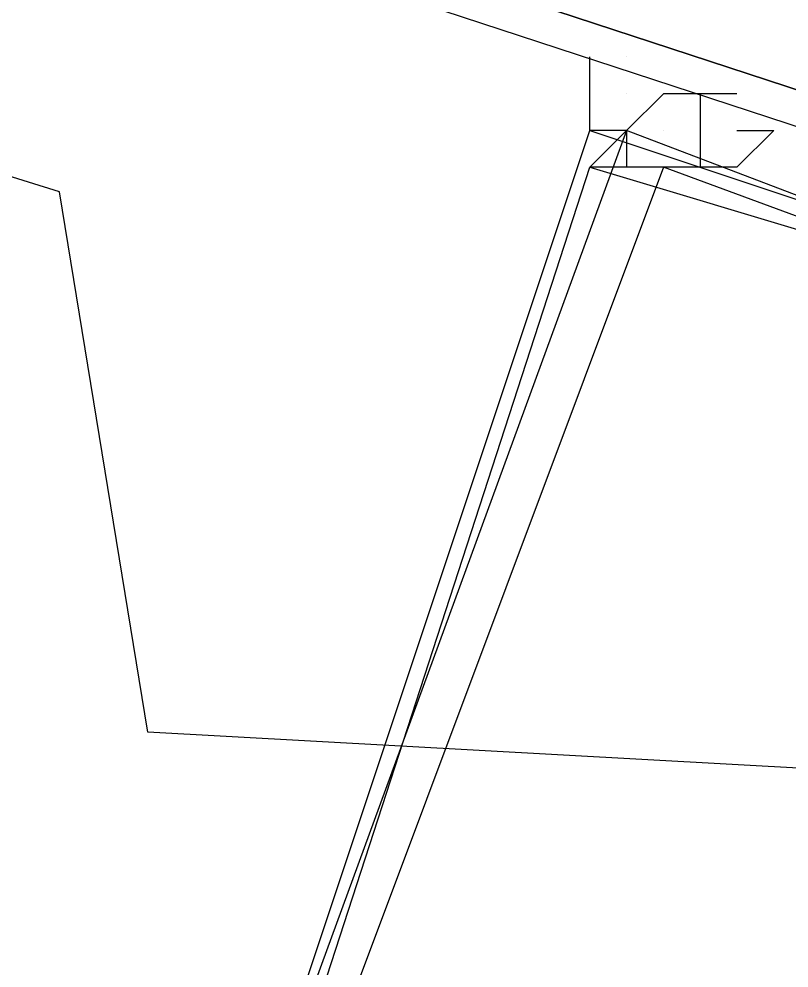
# Model space of a CAD drawing. Header units: feet. Extents: x -84 to 198, y -22 to 181.
# Drawn here: x 122.8333 to 123.1122, y 147.8079 to 148.1514 of the extents above; entities that cross this region are included whole.
import ezdxf

# ---------------------------------------------------------------- set-up
doc = ezdxf.new("R2010")
doc.units = ezdxf.units.FT
doc.layers.add('A-AREA-UNIDAD', color=30, linetype='CONTINUOUS')
doc.layers.add('A-LINEA', color=7, linetype='CONTINUOUS')

msp = doc.modelspace()

# ---------------------------------------------------------------- linework, layer by layer
at = {"layer": 'A-AREA-UNIDAD'}
msp.add_lwpolyline([(134, 143.5378), (130.912, 144.9422), (130.4, 144.9422), (130.208, 145.2622), (127.168, 146.4889), (126.672, 146.4889), (126.64, 146.7022), (123.52, 147.8578), (122.88, 147.8933), (122.848, 148.0889), (115.808, 150.2578), (115.2, 150.2578), (115.168, 150.4178), (111.328, 151.2178), (111.28, 151.3778), (104, 152.7289), (99.072, 153.3689), (92.192, 153.9022), (87.92, 153.9733)], dxfattribs=at)
at = {"layer": 'A-LINEA'}
for p, q in [((123.0533, 148.1378), (123.0533, 148.1378)), ((123.0533, 148.1378), (123.0533, 148.1378)), ((123.0667, 148.1244), (123.0667, 148.1244)), ((123.0667, 148.1244), (123.0667, 148.1244)), ((123.0667, 148.1244), (123.0667, 148.1244)), ((123.0667, 148.1244), (123.0667, 148.1244)), ((123.0933, 148.1244), (123.0933, 148.1244)), ((123.0933, 148.1244), (123.0933, 148.1244))]:
    msp.add_line(p, q, dxfattribs=at)
for points in [[(123.1733, 148.1378), (119.4267, 149.3644), (119.4133, 149.3644), (119.4133, 149.3511), (119.4133, 149.3378), (123.16, 148.1111), (123.16, 148.1244), (123.1733, 148.1378)], [(123.1733, 148.1378), (119.4267, 149.3644), (119.4133, 149.3644), (119.4133, 149.3511), (119.4133, 149.3378), (123.16, 148.1111), (123.16, 148.1244), (123.1733, 148.1378)], [(123.16, 148.1111), (119.4133, 149.3378), (119.4133, 149.3244), (123.16, 148.0978), (123.16, 148.1111)], [(123.16, 148.1111), (119.4133, 149.3378), (119.4133, 149.3244), (123.16, 148.0978), (123.16, 148.1111)], [(123.08, 148.1244), (123.08, 148.1244), (123.08, 148.1244), (123.08, 148.0978), (123.08, 148.0978), (123.0533, 148.0978), (123.0533, 148.0978), (123.0533, 148.0978), (123.0533, 148.0978), (123.0533, 148.0978), (123.0533, 148.0978), (123.0533, 148.0978), (123.04, 148.0978), (123.04, 148.0978), (123.04, 148.0978), (123.0533, 148.1111), (123.0533, 148.1111), (123.04, 148.1111), (123.04, 148.1111), (123.04, 148.1378), (123.04, 148.1378)], [(123.08, 148.1244), (123.08, 148.1244), (123.08, 148.1244), (123.08, 148.0978), (123.08, 148.0978), (123.0533, 148.0978), (123.0533, 148.0978), (123.0533, 148.0978), (123.0533, 148.0978), (123.0533, 148.0978), (123.0533, 148.0978), (123.0533, 148.0978), (123.04, 148.0978), (123.04, 148.0978), (123.04, 148.0978), (123.0533, 148.1111), (123.0533, 148.1111), (123.04, 148.1111), (123.04, 148.1111), (123.04, 148.1378), (123.04, 148.1378)], [(123.0933, 148.1244), (123.08, 148.1244), (123.08, 148.1244), (123.0667, 148.1244), (123.0667, 148.1244), (123.0667, 148.1244), (123.0533, 148.1111)], [(123.0533, 148.1244), (123.0533, 148.1244), (123.0533, 148.1244)], [(123.0933, 148.1244), (123.08, 148.1244), (123.08, 148.1244), (123.0667, 148.1244), (123.0667, 148.1244), (123.0667, 148.1244), (123.0533, 148.1111)], [(123.0533, 148.1244), (123.0533, 148.1244), (123.0533, 148.1244)], [(122.8533, 147.5644), (123.1333, 147.4578), (123.3333, 148.0044), (123.0533, 148.1111), (122.8533, 147.5644)], [(123.1333, 147.4711), (122.8533, 147.5511), (123.04, 148.1111), (123.32, 148.0178), (123.1333, 147.4711)], [(122.8533, 147.5644), (123.1333, 147.4578), (123.3333, 148.0044), (123.0533, 148.1111), (122.8533, 147.5644)], [(123.1333, 147.4711), (122.8533, 147.5511), (123.04, 148.1111), (123.32, 148.0178), (123.1333, 147.4711)], [(123.0533, 148.1111), (123.0533, 148.0978), (123.0533, 148.0978), (123.0533, 148.0978), (123.0533, 148.0978)], [(123.0533, 148.1111), (123.0533, 148.0978), (123.0533, 148.0978), (123.0533, 148.0978), (123.0533, 148.0978)], [(123.0667, 148.1111), (123.0667, 148.1111), (123.0667, 148.1111)], [(123.0933, 148.1111), (123.1067, 148.1111), (123.1067, 148.1111), (123.0933, 148.0978), (123.0933, 148.0978), (123.08, 148.0978), (123.08, 148.0978), (123.08, 148.0978), (123.08, 148.0978), (123.08, 148.0978), (123.0667, 148.0978), (123.0667, 148.0978), (123.0667, 148.0978), (123.0667, 148.0978), (123.0667, 148.0978), (123.0667, 148.0978), (123.0667, 148.0978)], [(123.0667, 148.1111), (123.0667, 148.1111), (123.0667, 148.1111)], [(123.0933, 148.1111), (123.1067, 148.1111), (123.1067, 148.1111), (123.0933, 148.0978), (123.0933, 148.0978), (123.08, 148.0978), (123.08, 148.0978), (123.08, 148.0978), (123.08, 148.0978), (123.08, 148.0978), (123.0667, 148.0978), (123.0667, 148.0978), (123.0667, 148.0978), (123.0667, 148.0978), (123.0667, 148.0978), (123.0667, 148.0978), (123.0667, 148.0978)], [(122.8667, 147.5644), (123.12, 147.4711), (123.32, 148.0044), (123.0667, 148.0978), (122.8667, 147.5644)], [(123.1333, 147.4844), (122.8667, 147.5644), (123.04, 148.0978), (123.3067, 148.0178), (123.1333, 147.4844)], [(122.8667, 147.5644), (123.12, 147.4711), (123.32, 148.0044), (123.0667, 148.0978), (122.8667, 147.5644)], [(123.1333, 147.4844), (122.8667, 147.5644), (123.04, 148.0978), (123.3067, 148.0178), (123.1333, 147.4844)], [(123.0667, 148.0978), (123.0667, 148.0978), (123.0667, 148.0978)], [(123.0667, 148.0978), (123.0667, 148.0978), (123.0667, 148.0978)], [(123.08, 148.0978), (123.08, 148.0978), (123.08, 148.0978)], [(123.08, 148.0978), (123.08, 148.0978), (123.08, 148.0978)]]:
    msp.add_lwpolyline(points, dxfattribs=at)

doc.saveas('drawing.dxf')
